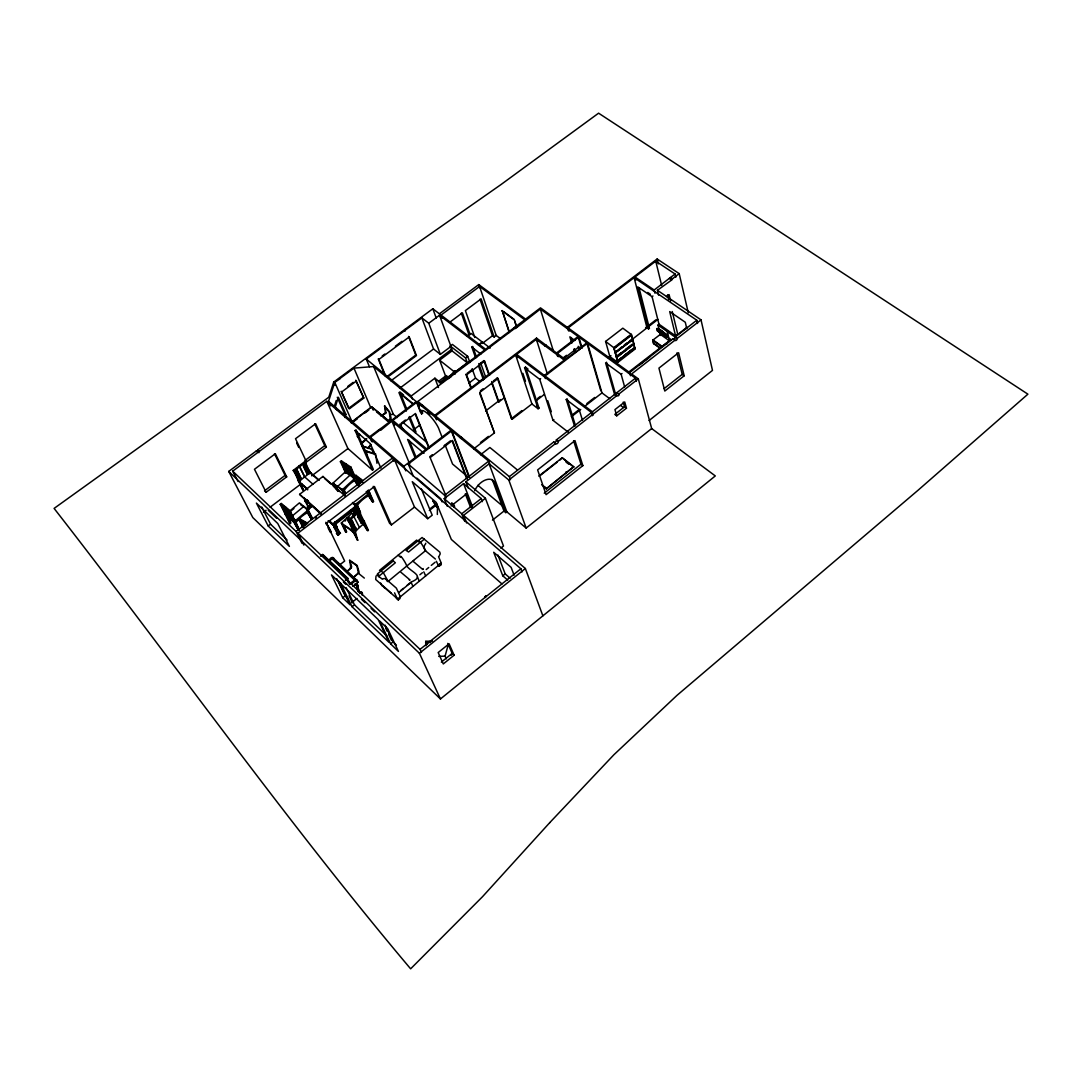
<?xml version="1.0" encoding="UTF-8"?>
<svg xmlns="http://www.w3.org/2000/svg" width="1082" height="1082" viewBox="0 0 1082 1082"><rect width="100%" height="100%" fill="white"/><g stroke="black" fill="none" stroke-linecap="round" stroke-linejoin="round"><path stroke-width="1.5" d="M437.344 514.477L437.453 506.971M440.523 316.931L439.387 313.807L432.814 308.776L405.101 329.266L405.29 330.997L403.627 330.362L333.729 382.068L328.766 397.216L257.841 449.814L257.327 451.167L256.109 451.113L228.721 471.427L252.809 517.561L440.442 698.972L715.297 475.931L651.675 428.567L638.312 378.849L631.604 373.98L675.046 340.127A1.434 0.852 -55 0 0 676.331 340.275A1.434 0.852 -55 0 0 677.143 338.49L701.028 319.866L657.423 290.314L672.138 279.67L672.449 278.791L670.502 277.492L675.06 273.989L655.746 261.154L634.972 276.978L635.81 280.211M352.232 602.011L352.205 602.917M362.037 595.019L361.956 594.329M423.116 568.564L423.103 569.308M485.182 597.129L485.71 595.668M346.808 571.445L350.811 568.009M350.838 567.847L349.757 560.3L357.141 565.44L358.94 571.553A1.501 0.906 -54.8 0 1 358.156 573.406L353.259 577.883M616.97 392.604C623.191 397.419 612.453 396.364 616.97 392.604L635.472 378.159L587.567 343.373L565.21 359.386L557.311 353.53L578.856 337.043L586.809 342.818L600.78 390.764M485.142 596.845L485.561 597.25M387.329 421.155L390.088 419.559A1.407 0.96 -38.9 0 0 391.048 417.99L389.615 411.917L384.719 405.966L385.368 413.094M557.541 356.154L556.554 352.975L546.275 345.334L545.166 346.145L536.361 339.329L516.574 354.355L517.615 357.52M546.288 345.429L536.523 338.111L434.775 415.353L436.492 419.762M426.01 645.738L425.794 641.301L432.489 641.044M446.284 658.83L445.081 656.138L448.151 644.926M361.74 443.444L361.997 443.309M344.887 417.503L345.888 414.338L338.395 397.283L335.312 406.805L336.57 409.645M334.703 405.223L336.245 400.462M330.605 405.885L328.563 401.314L334.771 382.338L340.262 378.659L339.762 377.713M453.926 506.822C455.684 506.565 451.857 506.011 451.613 503.076M385.395 413.067L380.796 415.758M362.159 592.774C359.17 589.649 364.363 595.181 361.767 593.234M365.878 450.802L366.622 450.829M451.14 655.313L452.371 652.297M359.779 593.599L360.279 592.449A3.746 2.137 10.1 0 1 358.737 591.299M666.728 344.103L668.69 340.614M358.602 573.433L364.323 578.086M392.739 421.858L390.494 419.356M376.036 575.989L375.697 579.506L391.454 593.274M354.625 530.369L355.964 528.787L351.88 519.982L350.419 521.335L354.625 530.369L353.733 529.761L355.072 528.192L350.987 519.387M368.218 448.029L370.653 444.432M368.232 448.503L370.788 444.756M375.035 453.94A1.42 0.744 -73.5 0 1 374.264 453.858L371.572 448.773L362.74 446.19M350.703 568.28L350.325 567.658L351.041 567.834M349.432 560.598L356.817 565.751L358.494 573.122M300.012 480.367L301.445 478.947L297.212 470.143L295.656 471.346L300.012 480.367L299.268 479.718L300.715 478.298L296.468 469.493M439.143 556.04L440.212 553.862L439.819 552.145L423.819 538.836M393.28 561.003L395.363 562.775L379.539 575.705L377.469 573.906L393.402 560.855M349.391 583.712L350.757 584.375L355.342 580.791A1.664 1.041 -46.4 0 1 357.33 580.791L358.02 582.251L352.813 586.309M413.567 560.476L413.189 561.396M387.843 581.616L400.029 571.526L410.051 579.993L409.226 579.993M385.3 413.365L385.53 413.243M345.077 521.091L345.78 520.334M413.351 560.611L425.05 551.063C425.469 549.561 418.423 537.862 418.95 542.014L416.665 540.094L379.471 570.417M390.345 419.694L389.25 412.134L384.38 406.169M325.844 522.281L331.146 531.668L330.429 532.412L328.184 528.259M325.939 523.904L326.926 522.877M315.444 518.089L316.431 517.047M358.413 572.987L352.962 577.707M302.919 527.583A92.092 27.28 44.1 0 0 298.916 519.806L299.822 518.873L307.721 523.282M303.46 527.489L300.512 521.524L301.418 520.577L302.825 521.375L301.919 522.308L304.083 526.677M305.083 521.808L304.177 522.741L305.543 525.514M365.702 450.937L366.338 450.991M355.964 527.854L352.732 530.843A97.082 60.457 -53.2 0 0 347.944 520.564L358.751 510.569L359.643 511.164A93.066 56.683 -57.8 0 0 364.363 521.497L368.394 530.329L367.853 530.843L363.944 523.999A21.18 12.903 -55.4 0 0 361.577 525.582L357.385 529.463A21.18 12.903 -55.4 0 0 355.41 531.911L357.723 540.27L352.34 530.586L353.449 529.558M366.636 438.616L360.996 443.214M357.412 436.262L359.643 434.166M361.997 443.377L366.636 439.049M357.385 436.722L359.643 434.599M357.087 539.837L355.342 533.872M363.457 524.432L367.217 530.41L367.758 529.896L363.079 520.631L361.983 521.646M361.32 522.877L363.471 520.888A93.025 56.697 -57.8 0 1 360.861 515.992M357.723 540.27L353.625 531.451A97.123 60.443 -53.2 0 0 348.837 521.172L359.643 511.164M344.617 525.73L346.172 532.358L344.306 526.731M345.469 531.871L341.317 523.066L352.029 513.179L355.518 515.532M345.226 495.542L342.494 489.632L355.68 477.568A95.23 28.402 46.8 0 1 351.014 467.181L341.33 460.851L340.384 461.716A90.279 25.184 48 0 1 345.09 472.09L354.734 478.433A95.257 28.362 46.8 0 1 350.068 468.06L340.384 461.716M389.736 419.397L389.899 419.464M347.173 473.213L343.143 464.34L341.844 463.488L345.983 472.591L347.173 473.213L348.12 472.347M346.159 464.016L345.212 464.881L349.905 475.255L337.679 486.413L340.046 488.726A20.707 5.748 47.2 0 1 342.196 490.471L344.806 495.624M354.68 476.824L353.746 477.689L352.326 476.607L353.273 475.742L349.946 468.344M334.933 487.644L332.877 483.221L346.037 471.225M350.068 468.06L351.014 467.181M345.983 472.591L346.916 471.725L343.481 464.151M348.336 570.485L350.784 568.266A1.488 0.906 -54.8 0 0 351.555 566.413L349.757 560.3M347.714 518.467L347.092 519.022L346.673 518.116L353.03 522.417M435.41 559.083L425.821 551.049L424.428 548.29A3.76 2.759 -54.5 0 1 424.293 546.261L424.415 545.815A3.76 2.759 -54.5 0 1 425.686 543.84L425.672 543.245M368.34 490.011A96.19 24.683 49.6 0 0 369.652 492.716L373.615 501.615L372.898 502.21L367.988 494.799L372.438 501.845L373.155 501.25L369.435 493.595M356.762 503.455L360.495 512.57L359.684 513.247A93.025 56.697 -57.8 0 0 360.09 514.234M361.713 523.458L363.254 522.349L359.116 513.301L357.669 514.64L361.713 523.458L360.82 522.863L362.375 521.754L363.254 522.349M294.669 519.725L299.2 529.828L298.47 530.423L294.115 521.686L308.235 509.96L299.403 502.86L288.718 511.908L293.195 520.861L294.209 520.023L289.746 511.069M306.99 511.745L311.697 519.414L312.509 518.738L308.235 509.96M359.008 511.772L355.64 504.388L369.652 492.716M283.836 506.268L282.645 505.294L281.618 506.146L286.108 515.1L287.366 514.369M291.91 516.263L303.812 506.403L306.044 508.838M293.195 520.861L291.897 519.671L292.911 518.833L289.273 511.556M288.948 517.088L290.882 523.025L290.152 523.62L289.286 519.549M360.766 482.586L359.427 479.624L360.455 478.799L361.726 481.625M285.621 507.039L284.593 507.877L290.152 518.981L291.937 520.537A20.842 4.409 49.9 0 1 293.939 522.417L298.47 530.423M289.705 523.255L285.31 514.505L286.324 513.666M358.575 484.033A90.847 21.775 50.6 0 0 354.896 476.107L355.91 475.268L362.74 480.57M285.31 514.505A90.996 18.84 50.5 0 0 280.197 504.307L281.212 503.468L290.044 510.623A96.244 21.383 49.6 0 0 295.129 520.834L292.924 519.049M400.732 590.529L403.288 588.419M407.13 585.267L409.686 583.171M412.999 586.376L410.957 582.116C425.943 576.138 410.998 572.27 406.616 565.845C406.751 564.506 399.637 552.943 400.421 557.135L398.135 555.201M419.87 574.785L422.399 572.703M426.2 569.578L428.729 567.495M431.258 565.413L435.059 562.288M398.771 592.503L410.971 582.468M385.408 588.324L397.649 599.009L440.847 563.424L440.915 564.818L439.197 566.224L437.818 565.061M395.823 597.413L398.325 599.915L400.056 598.481L399.961 597.102M400.867 570.877L412.418 561.409M406.467 550.251L422.102 537.497L424.198 539.242L408.55 552.009L406.156 550.454M454.115 655.205L443.282 663.942L438.183 652.541L449.111 643.776L454.115 655.205L452.181 653.379L447.786 643.384M441.348 662.103L452.181 653.379M421.453 652.432L420.046 649.376L520.875 568.767L394.47 459.674L297.929 533.21L303.88 545.112M440.442 698.972L419.424 653.285L525.365 568.523L463.583 515.343L485.412 498.275L465.882 481.815L489.118 463.799L508.81 480.016L526.163 528.07L651.675 428.567M507.715 580.128L502.792 575.813L505.186 573.906L497.936 555.052M390.575 643.844L379.741 621.068L387.667 628.656L398.433 651.418L390.575 643.844L393.05 641.883L385.124 625.166M500.831 548.101L503.482 546.004L485.412 498.275M544.232 493.162L580.98 464.178L573.582 440.712M582.846 465.639L546.085 494.677L537.619 469.899L574.975 440.617L582.846 465.639L580.98 464.178M649.065 420.546L712.483 370.396L701.028 319.866M492.459 520.131L503.982 511.069L492.986 481.382A13.701 8.453 -50 0 0 491.81 479.434M503.982 511.069L505.821 512.625L506.836 511.827L489.118 463.799M664.132 388.614L682.215 374.386L676.967 352.867M684.189 375.779L664.808 391.048L658.938 368.11L678.59 352.732L684.189 375.779L682.215 374.386M573.703 466.748L546.329 488.821L573.703 466.748L562.261 457.7L538.768 476.134M623.232 402.085L624.544 406.764L614.819 414.392L616.726 415.826L626.464 408.185L624.72 401.949L614.955 409.605L616.726 415.826M540.202 475.498L557.162 462.176M559.773 460.134L562.261 457.7M464.773 521.402L461.743 513.761L481.22 498.545L463.556 483.627L444.202 498.64L447.285 506.295M510.474 479.745L509.352 476.635L553.741 441.983A1.718 1.041 -51.8 0 0 555.391 442.078A1.718 1.041 -51.8 0 0 556.324 439.955L591.462 412.512L515.668 355.045L435.491 415.934L436.695 419.032M593.342 414.974L592.395 411.796L615.36 393.862M351.839 602.485L357.019 598.427M508.838 480.029L555.634 443.458A1.718 1.041 -51.8 0 0 557.284 443.552A1.718 1.041 -51.8 0 0 558.217 441.442L617.281 395.282M618.89 394.024L638.312 378.849M338.882 581.994L350.068 604.838L342.71 597.737L331.471 574.894L378.186 619.58L389.047 642.37L352.056 606.745L354.49 604.838L346.145 587.688M353.638 510.109L335.569 524.161L334.838 523.499M335.42 525.243L336.353 526.325L334.893 527.461L335.704 526.068M334.622 527.056L336.231 525.798M334.663 521.984L336.475 525.798L334.636 527.245L333.026 524.161L329.374 520.848M354.598 506.498L356.357 510.325L354.531 511.745L353.354 509.203M354.774 511.989L356.221 510.853M356.33 511.096L354.882 512.219L353.368 510.731M336.678 526.758L335.068 528.016L334.149 527.164M336.962 526.826L335.122 528.273L337.976 534.265L339.816 532.831L335.812 525.798L338.95 531.952M355.234 514.775L353.841 511.759L355.058 512.746L356.83 511.367L355.302 509.879M340.289 532.858L338.206 535.184L340.289 532.858L338.707 531.438M350 583.807L354.639 580.141A1.664 1.041 -46.4 0 1 356.627 580.128A1.515 0.96 -46.4 0 0 354.734 580.344L350.149 583.915L347.768 581.643M451.045 505.984L466.558 493.906L471.874 507.58M624.666 387.004L621.122 374.237L622.015 373.533M572.96 414.379L579.411 409.361M586.836 403.572L594.694 397.459M355.248 585.132C358.899 581.372 355.843 585.822 354.72 584.632A3.476 1.988 10.3 0 1 357.182 587.107L358.128 591.705L358.926 590.907L357.52 585.348A3.476 1.988 10.3 0 0 356.451 583.496M571.418 416.719L580.723 409.483M584.713 406.372L601.984 392.915L587.567 343.373M677.738 334.487L686.975 327.278M630.495 375.752L629.616 372.546L673.031 338.734A1.434 0.852 -55 0 0 674.316 338.882A1.434 0.852 -55 0 0 675.141 337.097L696.794 320.218L634.106 277.641L568.118 327.914L569.064 331.106M342.71 597.737L345.144 595.857L336.732 578.694M332.553 524.107L356.167 505.74L352.475 502.494M334.352 523.12L337.016 521.064M348.945 511.786L355.856 507.215M338.707 520.483L342.575 517.48M633.592 344.022L635.026 348.133L617.484 361.09M631.455 334.649L622.826 328.184L605.595 341.439L609.856 356.587L617.849 362.389L634.958 349.121L631.455 334.649L613.954 348.309L615.442 352.462L646.995 327.846L634.106 277.641M430.338 508.554L435.627 504.455M429.324 510.488L437.25 504.347M345.401 579.966L347.674 578.207L322.707 554.484L320.461 556.216M345.591 580.331L347.674 578.207M568.632 432.475L552.997 420.33L553.876 419.654M394.47 459.674L414.501 507.066L427.715 518.684L432.218 515.194L421.344 488.942M538.092 408.766L538.971 408.076L525.487 367.136L524.594 367.826L538.092 408.766L531.925 403.978L515.668 355.045M480.53 454.751L489.889 447.515L517.25 469.818M645.575 327.832L656.152 319.663M339.396 565.115L344.658 561.044L326.48 523.147L374.467 486.494L391.413 524.905L414.501 507.066M621.636 347.024L615.442 352.462M624.287 344.982L626.938 342.94M629.575 340.884L632.659 339.153L631.198 334.987M608.273 357.777L610.951 355.707M649.092 326.209L657.924 319.393M632.781 339.653L615.185 352.813L632.781 339.653L633.849 343.643L616.253 356.627L621.528 352.529M646.995 327.846L648.551 328.928L649.389 328.279L639.07 287.88M625.491 349.472L632.091 344.36M632.267 345.036L616.429 357.303L618.174 362.132M616.808 357.452L633.971 344.171M574.61 426.362L566.238 399.515L567.144 398.812L575.502 425.659M625.098 354.842L631.428 349.932M618.796 360.076L621.433 358.034M624.071 355.992L635.026 348.133M445.852 498.342L444.621 495.286L488.658 461.148L461.189 438.548L462.122 437.831L509.352 476.635M633.971 347.971L617.497 360.739L617.808 361.861M301.689 483.749L303.001 489.97L301.31 484.438M307.45 507.012L309.736 505.24L311.278 506.619L309.222 508.905L307.45 507.012L309.222 508.905M306.125 501.953L304.962 500.993L308.992 507.999L310.805 506.592L308.627 502.089M308.979 508.391L311.278 506.619M348.485 517.832L349.256 517.237M666.485 296.603L669.095 294.602L670.637 300.972M480.449 442.538L488.415 436.398M531.925 403.978L512.138 419.234L511.434 418.666L521.943 410.565M537.7 398.419L540.337 396.391M327.832 560.598L331.254 557.974A1.65 1.055 -46.2 0 1 333.229 557.987L357.33 580.791M473.645 448.908L494.433 432.881L479.867 392.333L498.031 378.511L497.314 377.943L493.419 380.905M536.645 400.34L544.327 394.416M328.509 561.247L331.931 558.61A1.65 1.055 -46.2 0 1 333.905 558.637A1.501 0.96 -46.2 0 0 332.025 558.826L328.617 561.45M617.849 362.389L613.764 347.66L631.347 334.203M614.333 348.472L631.59 335.136M668.297 330.74L667.229 331.565L669.095 339.126M660.128 348.296L653.596 343.643L653.055 339.991L662.225 346.51M666.566 337.368C667.932 334.04 653.555 323.91 657.369 330.876L666.566 337.368L668.324 336.015L659.127 329.523M628.115 372.573L669.474 340.641M639.043 365.297L649.714 357.06M300.444 480.719L299.268 481.625L303.001 489.97M309.574 473.7L310.75 472.793L311.508 474.389M320.84 514.099L299.606 494.339L322.95 476.432L345.09 495.975M305.881 501.007L307.072 500.087M307.396 500.33L305.963 501.439L304.461 499.965M308.992 507.999L306.03 501.75L307.721 500.736M306.071 501.994L307.897 500.587M545.355 378.565L544.341 375.4L564.304 360.09L545.396 346.105M579.56 348.512L586.809 342.818M552.997 420.33L539.742 379.349L540.648 378.659M580.263 348.972L545.098 375.968L592.395 411.796M672.449 278.791L679.185 273.624L657.139 259.004L567.36 327.373L568.321 330.565M659.357 325.804L652.081 296.684L652.96 296.022M660.602 335.461L658.005 325.087L659.073 324.262L676.264 336.326M657.369 330.876L666.904 337.111L666.336 334.811M652.73 340.235L660.345 334.379L669.528 340.871L661.9 346.767L652.73 340.235L653.596 343.643M293.222 470.413L304.786 461.554L305.53 462.203A90.631 60.254 -50.6 0 0 310.426 472.509L298.943 481.341A93.972 63.283 -45.2 0 0 293.966 471.062L293.222 470.413A93.931 63.297 -45.2 0 1 298.199 480.692L302.473 489.497M293.966 471.062L305.53 462.203M304.948 464.219L303.393 465.409L307.599 474.227L309.249 473.267L304.204 463.569L309.249 473.267M556.554 352.975L578.099 336.488L540.337 309.073L515.411 328.576L513.882 327.941L485.615 349.27L441.037 315.078L479.583 286.487L524.729 319.772L513.882 327.941M485.629 410.957L500.52 399.569M491.593 382.555L498.18 401.354L498.883 401.909L504.171 397.851M432.354 454.711L429.77 456.699L445.865 495.651M443.985 445.798L450.45 440.847M430.487 457.294L452.465 440.455L467.302 479.028M562.599 358.318L566.508 355.315M413.378 476.31L408.279 464.056L451.776 430.812L460.215 437.75L461.162 437.033L462.122 437.831M563.343 358.872L579.019 346.849M654.989 293.249L654.177 290.003L669.325 278.385L671.273 279.683M405.804 470.846L403.884 466.261L425.686 449.598L391.873 421.074L380.648 430.352L378.984 429.703L369.652 436.736L371.626 441.321M451.059 430.217L426.633 448.881L392.807 420.371L416.949 402.166L451.059 430.217L468.858 476.662M376.901 575.015L382.392 579.222A3.787 2.8 -52.7 0 1 384.408 578.545L384.786 578.572A3.787 2.8 -52.7 0 1 386.274 579.506L387.288 581.372M351.041 422.48L371.613 406.805L389.845 421.804M351.19 422.819L353.76 420.857M356.33 418.91L367.907 410.092M351.664 422.778L353.327 421.52M353.53 421.696L357.385 418.748M365.107 412.878L368.962 409.929M372.451 470.115L373.358 469.426L356.046 429.838L355.112 430.528L372.451 470.115L347.931 448.557L326.818 401.287L259.437 451.302L258.923 452.641L256.109 451.113M480.449 390.778L483.045 388.803M302.027 543.353L296.076 531.451L392.536 458.011L326.818 401.287M544.76 345.645L545.626 344.86M446.447 377.429C451.938 376.847 456.239 366.027 454.927 373.533M416.949 402.166L421.601 413.906L422.521 413.202A14.58 3.76 52.7 0 1 422.507 410.497M468.925 383.082L475.498 378.091L472.144 368.759M413.527 429.852L419.951 424.969M439.278 382.825L445.973 377.78M456.049 371.248L467.289 362.768L465.544 357.926L450.261 346.024L452.398 344.428L467.681 356.316L469.913 362.538M379.065 429.838L416.259 401.584L373.642 366.541L353.976 368.123L340.397 378.173M372.316 441.916L370.342 437.331L379.66 430.284M419.613 405.872L417.868 401.463L514.613 328.482M448.597 378.497L451.289 376.468M421.412 405.831L422.764 405.48L421.858 406.237M401.327 423.076L405.358 420.019M467.167 373.29L472.32 369.395M480.043 363.552L483.897 360.631L484.614 361.185L489.551 375.278M402.558 429.27L400.678 424.671L415.461 413.486L428.999 447.366M471.116 387.302L466.585 374.818L484.614 361.185M268.201 525.974L256.393 503.076L277.749 523.499L289.408 546.396L268.201 525.974L270.554 524.188L261.736 506.998M475.701 358.034L471.833 347.119L472.726 346.456L476.58 357.358M478.474 344.847L482.234 342.02L470.94 333.391L467.194 336.191M412.458 399.096L411.228 395.998L434.91 378.186L440.901 383.001L484.722 349.946L439.535 315.254L428.77 323.248L440.374 354.369L450.951 346.443L439.535 315.254M478.812 345.104L482.572 342.277L490.187 348.093M482.207 343.467L492.472 335.745L480.002 299.227M516.587 327.427L514.261 319.488L503.576 311.562M465.544 357.926L467.681 356.316M492.472 335.745L494.122 336.989L496.192 335.434L479.583 286.487M263.399 512.259L266.077 510.231M270.108 507.201L300.972 483.952M311.697 475.864L347.931 448.557M438.305 381.527L446.257 375.535M509.23 332.485L502.237 310.575L509.446 332.323M399.583 388.37L451.843 349.188M274.463 453.71L285.093 475.39L264.549 490.795L266.118 492.283L286.689 476.864L275.342 453.723L254.473 469.277L266.118 492.283M304.948 460.513L324.762 445.649L314.7 423.752M445.933 377.036L439.617 360.171L452.033 350.852L450.261 346.024M326.372 447.082L306.544 461.96L295.521 438.71L315.646 423.711L326.372 447.082L324.762 445.649M363.133 397.513L348.647 408.333L341.209 391.265L349.297 408.888L363.795 398.068L355.843 380.391L363.795 398.068M390.967 380.796L433.557 348.986L421.858 317.892L405.777 329.794M449.652 322.314L462.406 312.82L470.115 334.622M387.113 376.455L415.772 355.072L408.563 336.421M387.762 376.996L416.448 355.599L409.226 336.948L378.903 359.44L385.828 376.414M382.203 355.964L384.84 354.017M395.376 346.186L401.977 341.303M439.387 313.807L478.758 284.607L525.595 319.109L540.5 307.87L567.36 327.373M238.108 481.571L232.684 471.157L257.705 452.587M347.863 386.315L353.192 382.365M341.858 391.819L356.505 380.945M369.435 366.717L366.257 359.035L404.303 330.889M366.149 450.964L366.893 455.752M303.352 466.22L306.855 473.564L308.505 472.604M381.107 415.961L385.233 413.581A1.393 0.974 -38.9 0 0 386.193 412.012M425.05 551.063L425.821 551.049M374.94 453.547L365.851 451.018M360.874 443.688A1.407 0.893 -57.2 0 0 362.105 443.309L362.132 443.052M544.828 486.765L544.124 486.467M390.156 414.582L393.361 414.338L397.189 417.557M425.564 642.586L430.595 642.41M438.724 656.368L445.081 656.138M345.888 414.338L344.779 414.338L337.273 397.283M668.865 341.155L669.433 338.423L671.503 339.883M566.386 471.86L566.441 472.699L565.602 472.347M362.524 446.501L371.356 449.071M365.743 451.492L374.548 454.075M388.1 581.318L383.501 572.973L381.135 571.066M374.575 453.588L371.572 448.773M286.108 515.1L287.19 515.83L281.618 506.146M298.916 519.806L306.815 524.215M300.512 521.524L301.919 522.308M338.098 487.319L336.299 486.224A20.72 5.748 47.2 0 0 334.554 485.372L336.313 489.591M344.685 472.469L345.672 473.105M353.327 478.149L358.21 485.75M332.877 483.221L342.494 489.632M358.034 517.237L364.363 521.497M353.354 515.559L359.413 527.367M634.972 276.978L654.177 290.003M347.944 520.564L348.837 521.172M355.072 528.192L355.964 528.787M647.753 292.465L650.35 294.236M652.081 296.684L637.798 286.933L648.551 328.928M341.317 523.066L353.625 531.451M346.713 531.857L344.847 528.232M675.141 337.097L677.143 338.49M673.031 338.734L675.046 340.127M647.834 327.183L649.389 328.279M658.005 325.087L675.209 337.151M659.046 329.226L668.257 335.704L666.823 336.813L662.887 334.027M656.788 328.576L665.998 335.068M657.626 330.321L660.25 332.174M653.92 343.386L660.466 348.039M302.595 506.065L304.245 507.296M605.595 341.439L613.764 347.66M568.118 327.914L629.616 372.546M574.853 340.492L569.862 336.854L571.769 343.21M621.122 374.237L605.595 362.916L614.671 394.822M580.385 347.755L581.142 348.309M502.021 310.737L514.045 319.65M624.544 406.764L626.464 408.185M515.127 327.007L515.857 327.548M620.811 405.601L623.354 407.495M601.984 392.915L609.693 398.649M496.192 335.434L500.195 338.463M516.574 354.355L544.341 375.4M525.487 367.136L528.016 369.057M524.594 367.826L539.742 379.349M566.238 399.515L579.1 409.321L582.495 420.371M471.833 347.119L480.814 354.057M536.496 406.169L538.971 408.076M421.858 317.892L428.77 323.248M357.317 477.121L358.548 478.068M354.896 476.107L362.876 482.288M366.379 491.783L368.651 493.554A96.203 24.629 49.6 0 1 367.339 490.849M367.285 493.189L368.921 495.529A23.29 14.688 -51.5 0 0 357.493 505.051M452.033 350.852L467.289 362.768M556.324 439.955L558.217 441.442M475.498 378.091L479.299 381.08M553.741 441.983L555.634 443.458M466.585 374.818L465.882 374.264L470.981 388.303M433.557 348.986L440.374 354.369M455.4 371.248L454.454 371.599L455.103 374.02M355.64 504.388L354.707 503.657L358.588 511.61L355.396 505.145A20.869 4.95 50 0 0 353.354 503.252M439.617 360.171L454.805 372.181M562.383 458.078L573.825 467.14M566.495 462.055L568.78 463.867M565.94 461.892L568.375 463.826M446.109 377.767L447.61 378.971M290.152 518.981L288.515 517.737A20.842 4.423 49.9 0 0 286.946 516.709L290.152 523.62M494.433 432.881L479.705 393.334M312.509 518.738L307.329 509.23M280.197 504.307L289.016 511.475A96.257 21.315 49.6 0 0 294.115 521.686M541.649 484.736L546.207 488.442M543.813 486.765L546.329 488.821M288.718 511.908L287.528 510.947L291.897 519.671M378.903 359.44L378.24 358.899L385.178 375.873M299.2 529.828L296.008 522.66M366.257 359.035L411.228 395.998M417.868 401.463L422.332 405.128M422.764 405.48L434.775 415.353M435.491 415.934L461.162 437.033M388.695 421.087L371.613 406.805M371.694 407.535L372.925 408.55M376.509 411.931L380.364 415.109M382.947 417.233L386.801 420.411M403.572 394.957L399.826 391.873L406.67 408.82M400.665 393.469L413.189 403.816M412.621 403.857L398.92 392.55L406.386 411.038M492.986 481.382L494.853 482.937L505.821 512.625M366.379 491.566L367.704 492.743L368.34 491.539M403.586 422.927L427.39 442.903M467.045 476.188L452.56 464.029L445.189 445.135M477.919 485.318L502.481 505.943M439.522 563.654L440.915 564.818M436.33 561.247L438.521 565.724M506.836 511.827L526.136 528.057M400.678 424.671L399.988 424.09L401.868 428.688M423.995 453.331L407.616 439.454L415.163 457.848M413.013 561.233L422.792 569.524M425.672 575.922L423.806 571.851M380.431 428.594L381.121 429.189M417.327 576.882L419.343 581.142M408.279 464.056L444.621 495.286M444.202 498.64L461.743 513.761M328.563 401.314L369.652 436.736M370.342 437.331L403.884 466.261M416.868 478.136L440.861 498.829L442.105 501.913M292.911 518.833L294.209 520.023M355.112 430.528L370.355 443.715L380.891 468.087M385.963 579.113L396.364 588.148L400.489 597.061M505.186 573.906L510.109 578.207M319.217 480.232L309.682 471.86A90.604 60.267 -50.6 0 1 304.786 461.554M501.98 583.955L451.343 539.445L436.208 502.427L412.256 481.666L427.715 518.684M299.011 465.977L304.691 476.919L313.09 484.344M306.855 473.564L307.599 474.227M324.654 478.542L330.808 483.965M333.27 486.143L339.41 491.566M352.948 503.509L356.641 506.768L333.04 525.122L328.157 520.712M355.207 509.297L356.357 510.325M355.167 509.487L356.235 510.609L354.517 511.57L355.058 512.746M355.532 510.379L356.654 511.502L354.95 512.53L354.017 511.705M354.923 512.016L353.976 511.272M358.48 516.019L360.306 517.94L358.724 516.533M358.44 516.371L359.603 517.399L356.83 511.367M295.656 471.346L294.913 470.697L298.551 478.203M300.715 478.298L301.445 478.947M298.199 480.692L307.694 489.118M391.413 524.905L389.534 523.215L373.236 486.345M335.325 524.77L336.475 525.798M335.663 525.838L336.786 526.975L335.177 528.219L333.973 527.232L337.976 534.265M305.949 499.384L308.384 501.588M303.758 497.72L320.84 513.139M299.606 494.339L321.124 513.734M328.901 520.794L333.31 524.743M305.99 501.237L304.799 500.249M335.041 527.489L334.095 526.745M305.124 500.925L306.03 501.75M309.695 505.592L311.521 507.133M338.666 531.803L340.532 533.372M337.963 534.67L336.394 533.25L338.206 535.184M257.841 449.814L259.437 451.302M285.093 475.39L286.689 476.864M337.557 562.87L345.983 570.85M348.39 573.135L358.02 582.251M331.254 557.974L331.931 558.61M332.025 558.826L355.342 580.791M347.849 578.572L322.707 554.484M322.815 555.201L326.331 558.542M332.201 564.114L347.43 578.6L349.621 583.103M232.684 471.157L296.076 531.451M297.929 533.21L420.046 649.376M228.721 471.427L419.424 653.285M268.282 510.339L276.6 518.264M343.359 581.981L345.767 584.28M361.429 599.212L365.04 602.66M371.072 608.409L374.683 611.857M338.49 581.223L340.871 583.496M270.554 524.188L287.068 540.053M345.144 595.857L348.296 598.887M354.49 604.838L386.734 635.824M393.05 641.883L396.418 645.129M669.379 278.52L670.502 277.492M400.529 426.376L403.532 429.392M382.379 585.687L384.867 588.162L384.191 587.255M397.649 599.009L398.325 599.915M438.575 565.304L439.197 566.224M357.615 485.358L354.057 479.759L355.045 480.408A23.074 14.364 -56 0 0 344.292 490.268L345.51 493.27M363.254 447.691L365.459 451.262A1.42 0.757 -73.5 0 0 366.595 450.937M453.074 503.779L454.616 506.281M452.127 503.103L454.426 506.849M403.627 330.362L404.627 330.47L405.101 329.266M307.653 512.882L311.251 519.049L312.062 518.373L308.045 510.704M307.112 510.893L311.697 519.414M327.237 525.027L329.942 530.112M285.634 511.272L287.122 514.261M301.418 520.577L303.623 525.068M300.309 503.59L301.026 505.064M349.026 595.79L351.812 601.497M340.884 583.901L352.056 606.745M305.719 500.939L306.044 501.629M333.229 557.987L333.946 559.448M334.933 527.259L332.269 523.661M299.782 466.613L304.691 476.919M385.747 628.25L387.194 631.293M388.627 634.336L391.508 640.409M296.671 443.079L298.74 447.434M342.291 523.729L346.172 532.358M322.95 476.432L323.423 477.446M350.23 522.241L351.636 525.243M378.321 575.164L379.16 576.99M380.634 583.063L381.865 585.727M333.865 483.87L334.608 485.466M341.506 488.969L342.25 490.565M353.002 513.842L353.733 515.424M357.452 515.505L360.144 521.389M343.549 488.672L345.077 493.541L343.251 489.497M358.223 512.692L362.375 521.754M394.551 592.828L397.581 599.455M356.113 510.596L356.424 511.286M460.215 437.75L461.189 438.548M345.185 464.868L349.905 475.255M353.746 477.689L349.635 468.587L348.323 467.735L352.326 476.607M425.794 641.301L427.147 644.317M359.522 483.343L356.316 477.96L359.035 484.019M355.68 477.568L359.008 484.979M351.271 469.25L354.003 475.309M357.993 478.636L360.036 483.194M359.467 479.651L360.793 482.613M357.682 506.876L359.454 510.866L357.723 506.944M334.771 382.338L352.177 422.115M356.708 432.516L357.966 435.41M333.729 382.068L335.068 385.124M392.536 458.011L393.834 461.067M353.976 368.123L370.91 408.09M372.654 408.753L373.236 410.146M438.548 556.662L441.375 563.384M392.807 420.371L394.714 424.983M391.873 421.074L409.726 464.097M373.642 366.541L393.361 414.338M409.172 440.279L416.083 457.145M335.907 486.873L337.76 491.377M409.78 416.516L416.002 431.921L415.109 432.597L408.874 417.192M415.38 414.447L428.932 448.327M416.259 401.584L420.546 412.404M463.583 515.343L466.613 522.985M421.358 410.267L422.521 413.202M465.301 493.852L470.616 507.526M442.119 437.263L438.44 427.823A14.58 3.746 52.7 0 0 426.944 413.04A14.58 3.746 52.7 0 0 421.601 413.906M465.882 481.815L468.263 487.982M463.556 483.627L472.509 506.701M452.33 441.402L466.599 478.433M502.792 575.813L493.703 552.266L511.123 567.36L514.099 575.205M451.776 430.812L469.574 477.257M481.22 498.545L482.396 501.629M434.91 378.186L438.467 387.518M520.875 568.767L522.051 571.918M525.365 568.523L542.88 615.847M432.814 308.776L436.276 318.162M488.658 461.148L490.376 465.801M441.037 315.078L442.186 318.203M478.785 363.593L484.303 379.173M478.46 365.811L483.424 379.836M480.706 363.038L485.669 377.118M461.297 313.117L469.02 334.92M491.742 381.54L498.883 401.909M483.897 360.631L488.848 374.724M474.822 337.516L465.382 310.615L481.138 298.875L494.122 336.989M497.314 377.943L511.434 418.666M498.031 378.511L512.138 419.234M478.758 284.607L479.826 287.771M522.863 373.304L525.473 381.202M514.775 321.043L516.804 327.264M547.763 400.732L551.333 411.769M536.523 338.111L537.538 341.276M536.361 339.329L547.465 374.223M485.399 596.804L485.304 597.507M540.337 309.073L553.7 352.042M557.311 353.53L558.285 356.708M571.228 337.76L572.189 340.952M574.556 348.904L575.516 352.083M570.971 337.489L571.932 340.681M574.312 348.661L575.272 351.853M573.676 349.581L574.637 352.759M591.462 412.512L592.422 415.691M578.099 336.488L580.926 346.078M578.261 346.308L579.208 349.486M578.856 337.043L582.143 348.215M606.502 362.213L616.01 395.728M360.279 592.449L360.157 592.909A3.111 1.772 10.1 0 1 358.872 591.151L357.52 585.348L356.722 586.16L357.655 590.758M615.577 352.962L616.672 356.938M635.472 378.159L636.338 381.364M634.336 348.242L634.634 349.364M644.101 312.603L645.345 317.472M657.423 290.314L658.627 295.183M655.746 261.154L661.684 285.553M657.139 259.004L658.316 263.886M672.26 311.508L677.684 333.973L675.533 335.65L669.704 311.589L685.285 322.247L686.8 328.671M667.553 294.886L668.703 299.66M384.746 405.953L385.828 410.497M675.06 273.989L675.831 277.249M679.185 273.624L688.287 312.779M696.794 320.218L697.538 323.477M358.291 590.826L357.358 586.228A3.476 1.988 10.3 0 0 356.573 584.591M375.589 453.777L376.982 463.299M362.2 443.606L362.456 446.677M427.836 412.31A14.58 3.76 52.7 0 1 429.906 414.19M474.7 490.768A13.714 8.453 -50 0 1 485.412 480.002A13.714 8.453 -50 0 1 494.853 482.937M343.035 525.325A23.479 6.289 46.9 0 1 353.084 532.168M358.399 518.021A23.412 6.424 46.9 0 1 359.265 518.616M360.144 519.265A23.412 6.424 46.9 0 1 361.036 519.942M362.876 521.429A23.412 6.424 46.9 0 1 363.809 522.227M359.4 512.435A93.025 56.697 -57.8 0 1 358.751 510.569M341.33 460.851A90.252 25.224 48 0 1 342.25 462.677M299.822 518.873A92.065 27.32 44.2 0 1 300.323 519.766M301.526 505.362A20.774 4.585 50 0 1 302.054 505.7M291.017 511.029A23.182 15.013 -50.3 0 1 293.912 508.54M281.212 503.468A90.983 18.894 50.5 0 1 282.659 506.16M306.706 509.433A20.774 4.585 50 0 1 307.369 510.055M296.36 522.051A23.277 14.986 -50.3 0 1 307.883 512.476M312.076 474.755A22.871 4.68 52 0 1 318.379 480.165M300.039 483.221A22.925 4.531 52 0 1 307.667 489.862M355.91 475.268A90.834 21.829 50.7 0 1 356.37 476.202M358.467 480.651A90.834 21.829 50.7 0 1 358.845 481.517M356.086 584.767A2.827 1.623 10.3 0 1 356.749 585.917L357.182 587.107L358.02 586.079A4.112 2.353 10.3 0 0 355.518 583.563M355.275 583.874A3.476 1.988 10.3 0 1 356.289 584.375M445.919 378.348A33.244 9.048 53.2 0 0 445.689 377.753L444.567 378.592A33.258 9.035 53.2 0 1 444.797 379.2M447.015 378.267A33.244 9.075 53.2 0 0 446.596 377.063L447.718 376.225A33.244 9.089 53.2 0 1 447.934 376.834M437.885 507.458L437.818 507.242A1.461 0.825 18.4 0 1 436.114 506.376L432.854 500.79L437.885 507.526M549.778 822.604L482.531 896.68L410.633 968.823C285.432 820.359 173.418 661.508 54.1 508.405L232.251 380.472L343.819 295.968L397.067 257.327L500.736 184.751L598.589 113.177L1027.9 394.173L918.253 490.078L676.994 695.361L613.9 754.749L549.778 822.604M445.852 377.875L444.567 378.592L445.852 377.875M337.719 490.254L336.137 485.872L337.719 490.268"/></g></svg>
